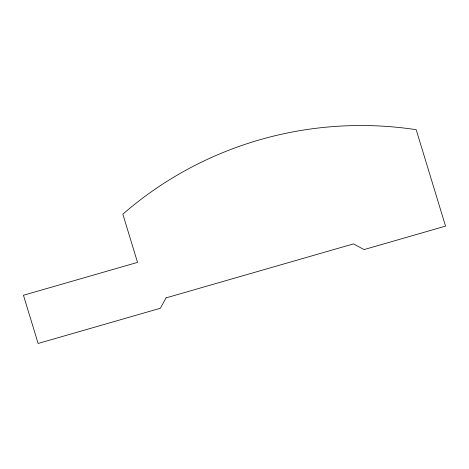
<?xml version="1.0" encoding="UTF-8"?>
<svg xmlns="http://www.w3.org/2000/svg" width="469" height="469" viewBox="0 0 469 469"><rect width="100%" height="100%" fill="white"/><g stroke="black" fill="none" stroke-linecap="round" stroke-linejoin="round"><path stroke-width="0.7" d="M166.061 297.879L160.357 308.262L38.13 343.466L23.45 295.253L137.528 262.394L122.849 214.181A361.88 355.473 12.5 0 1 416.185 129.69L445.55 226.117L364.067 249.584L353.474 243.898L166.061 297.879"/></g></svg>
